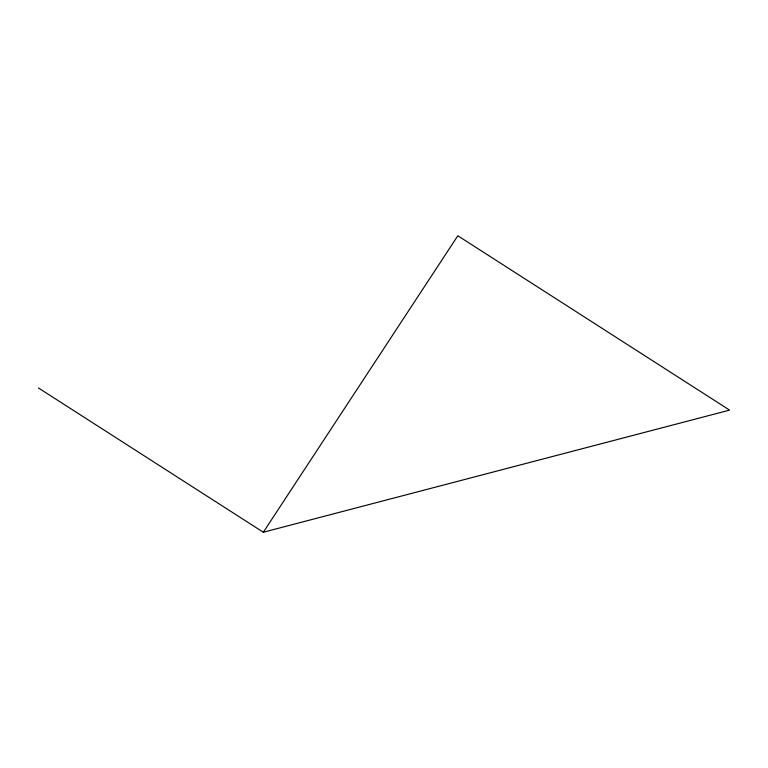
<?xml version="1.0" encoding="UTF-8"?>
<svg xmlns="http://www.w3.org/2000/svg" width="768" height="768" viewBox="0 0 768 768"><rect width="100%" height="100%" fill="white"/><g stroke="black" fill="none" stroke-linecap="round" stroke-linejoin="round"><path stroke-width="1.15" d="M263.318 532.234L457.824 235.766L729.6 410.122L263.318 532.234L38.4 387.936"/></g></svg>
